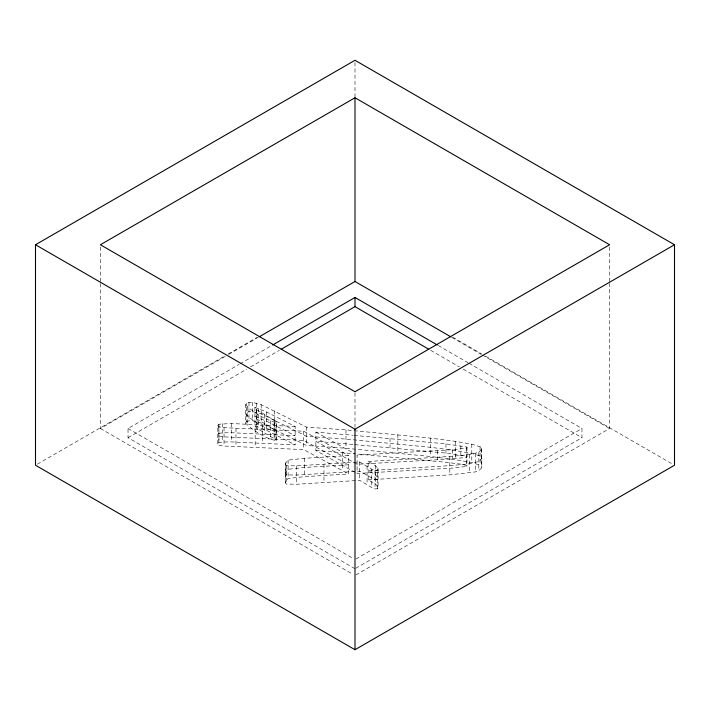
<?xml version="1.0" encoding="UTF-8"?>
<svg xmlns="http://www.w3.org/2000/svg" width="710" height="710" viewBox="0 0 710 710"><rect width="100%" height="100%" fill="white"/><g stroke="black" fill="none" stroke-linecap="round" stroke-linejoin="round"><path stroke-width="0.53" stroke-dasharray="3.55 2.66" d="M354.041 435.354L445.96 443.874L467.029 447.096L466.523 448.152L452.359 449.723L357.086 455.101L357.086 473.472L452.359 468.094L466.949 466.408L467.029 465.476L460.852 464.145L445.96 462.254L356.225 453.921M285.447 482.933L285.447 464.553L285.784 462.831L288.109 460.115L304.448 458.287L348.654 455.58L348.654 473.96L304.448 476.667L288.109 478.487L285.784 481.203L285.447 482.933L286.334 484.078L296.594 484.255L359.73 480.351L371.756 487.566L375.013 488.959L377.241 488.764L378.057 486.803L378.057 468.431L375.244 465.582L368.153 461.491L368.153 479.862L375.244 483.954L378.057 486.803M368.153 479.862L449.812 474.848L475.301 471.928L478.824 470.677L481.841 467.73L481.558 448.01L480.066 446.759L471.795 444.194L455.332 441.318L430.695 438.132L345.983 429.896L306.445 427.109L261.182 404.638L252.361 402.357L248.997 402.464L246.326 403.386L245.633 404.824L245.633 423.204C253.816 431.068 264.874 438.221 276.11 440.661L276.323 421.554L256.496 409.643L254.917 407.362L266.481 411.942L295.147 426.479L295.147 444.859L231.274 441.913L222.718 442.01L218.937 442.578L217.792 443.865L218.857 445.126L224.032 446.049L303.649 449.599L348.654 473.96M276.11 440.661L276.323 421.554M377.241 488.764L377.241 470.393L378.057 468.431M245.633 423.204L246.326 421.767L246.326 403.386M217.792 443.865L217.792 425.485L218.937 424.207L231.274 423.533L295.147 426.479M368.153 461.491L449.812 456.468L469.283 454.666L478.824 452.305L481.841 449.35M37.417 464.136L224.511 356.118M228.354 353.908L257.135 337.286M100.394 283.494L100.394 428.494L227.697 355M228.655 354.45L258.325 337.321M355 568.728L128.031 437.688L128.031 428.494L239.119 364.363M240.078 363.804L271.681 345.557M128.031 437.688L246.778 369.12M250.612 366.91L279.341 350.323M355.958 558.983L581.969 428.494L581.969 437.688L355.958 568.169M355.958 574.94L609.606 428.494L609.606 283.494M246.326 421.767L248.997 420.835L252.361 420.737L261.182 423.009L306.445 445.481L345.983 448.276L430.695 456.503L455.332 459.69L471.795 462.574L480.066 465.139L481.558 466.39L481.841 467.73M354.21 462.68L357.086 464.287L452.359 458.909L466.523 457.338L467.029 456.281L445.96 453.069L354.041 444.549M285.447 464.553L286.334 465.707L296.594 465.875L359.73 461.979L371.756 469.195L375.013 470.588L377.241 470.393M245.633 404.824C253.816 412.688 264.874 419.85 276.11 422.281M217.792 425.485L218.857 426.754L224.032 427.677L303.649 431.218L348.654 455.58M355.169 472.398L315.879 450.486L315.879 432.115L352.95 435.265M352.95 444.451L315.879 441.3L353.26 462.148M315.879 450.486L355.133 453.823M254.917 407.362L254.917 425.734L266.481 430.313L295.147 444.859M315.879 432.115L355.169 454.027M254.917 425.734L256.496 428.015L276.323 439.934M452.865 337.286L481.646 353.908M485.489 356.118L672.583 464.136M451.675 337.321L481.344 354.45M482.303 355L609.606 428.494M438.318 345.557L468.005 362.703M468.964 363.254L581.969 428.494M430.659 350.323L459.388 366.91M463.222 369.12L581.969 437.688M128.031 428.494L353.083 558.433M100.394 428.494L353.083 574.39M609.606 246.965L609.606 282.385M481.558 448.01L481.558 466.39M480.066 446.759L480.066 465.139M478.824 452.305L478.824 470.677M475.301 453.557L475.301 471.928M471.795 444.194L471.795 462.574M469.283 454.666L469.283 473.037M467.029 447.096L466.949 466.408M466.523 448.152L466.523 466.523M460.852 445.765L460.852 454.959M455.332 441.318L455.332 459.69M452.359 449.723L452.359 458.909M449.812 456.468L449.812 474.848M445.96 443.874L445.96 453.069M437.422 450.575L437.422 459.769M430.695 438.132L430.695 456.503M397.866 434.635L397.866 453.007M390.021 438.416L390.021 447.611M375.244 465.582L375.244 483.954M375.013 470.588L375.013 488.959M371.756 469.195L371.756 487.566M367.052 466.124L367.052 484.495M359.73 461.979L359.73 480.351M355 62.507L355 96.853M355 392.852L355 427.171M345.983 429.896L345.983 448.276M342.611 452.092L342.611 470.473M323.964 464.42L323.964 482.8M306.445 427.109L306.445 445.481M304.448 458.287L304.448 476.667M303.649 431.218L303.649 449.599M296.594 465.875L296.594 484.255M288.109 460.115L288.109 478.487M286.334 465.707L286.334 484.078M285.784 462.831L285.784 481.203M274.956 420.542L274.956 438.913M274.255 410.85L274.255 429.222M274.113 422.219L274.113 440.599M270.27 420.79L270.27 439.162M266.481 411.942L266.481 430.313M264.431 414.649L264.431 433.02M262.7 424.757L262.7 443.129M261.182 404.638L261.182 423.009M258.564 408.41L258.564 426.781M257.082 413.797L257.082 432.168M256.496 409.643L256.496 428.015M256.425 403.085L256.425 421.465M255.174 429.009L255.174 447.389M252.361 402.357L252.361 420.737M248.997 402.464L248.997 420.835M247.195 407.043L247.195 425.414M235.968 428.396L235.968 446.767M231.274 423.533L231.274 441.913M224.032 427.677L224.032 446.049M222.718 423.63L222.718 442.01M218.937 424.207L218.937 442.578M218.857 426.754L218.857 445.126M100.394 246.965L100.394 282.385M285.784 472.017L285.447 473.739L286.334 474.892L296.594 475.061L359.73 471.165L375.013 479.774L377.241 479.578L378.057 477.617L375.244 474.768L368.153 470.677L449.812 465.662L469.283 463.852L478.824 461.491L481.841 458.545L481.558 457.204L480.066 455.953L471.795 453.379L455.332 450.504L430.695 447.318L345.983 439.091L306.445 436.295L261.182 413.823L252.361 411.551L248.997 411.649L246.326 412.572L245.633 414.01C253.816 421.873 264.874 429.035 276.11 431.467L276.323 430.748L274.956 429.727L256.496 418.829L254.917 416.548L266.481 421.128L295.147 435.674L231.274 432.727L222.718 432.825L218.937 433.393L217.792 434.68L218.857 435.94L224.032 436.863L303.649 440.413L348.654 464.775L304.448 467.482L288.109 469.301L285.784 472.017"/><path stroke-width="1.06" d="M35.5 244.755L355 60.288L674.5 244.755L674.5 465.245L355 649.712L35.5 465.245L35.5 244.755L355 429.213L674.5 244.755M355 97.758L100.394 244.755L355 391.742L609.606 244.755L355 97.758L355 281.506L259.283 336.762M272.64 345.007L355 297.454L437.36 345.007M281.258 349.222L355 306.649L428.742 349.222M355 281.506L450.717 336.762M355 297.454L355 306.649M355 429.213L355 649.712"/></g></svg>
